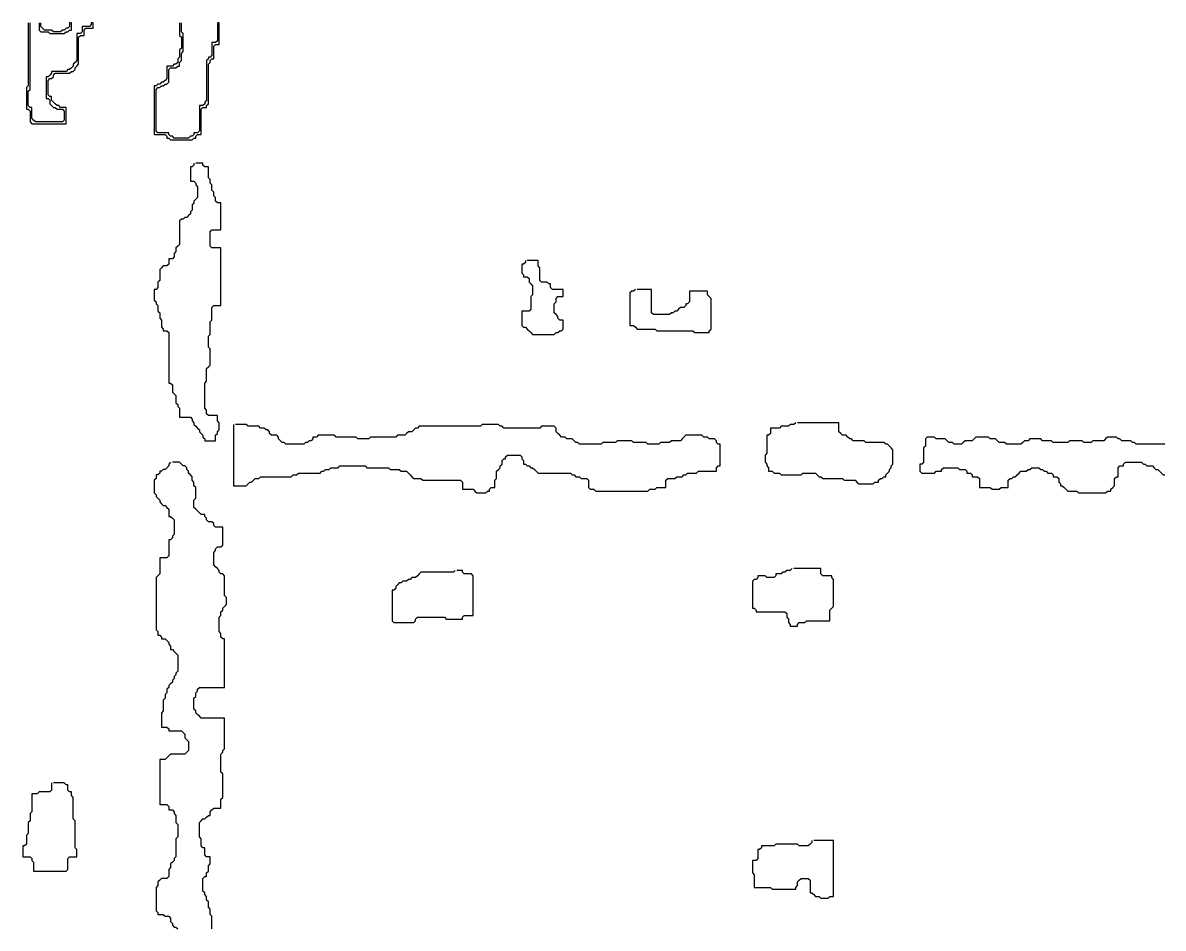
# Model space of a CAD drawing. Header units: metres. Extents: x 0 to 1024, y 124 to 841.
# Drawn here: x 297.5 to 614, y 589.7 to 841 of the extents above; entities that cross this region are included whole.
import ezdxf

# ---------------------------------------------------------------- set-up
doc = ezdxf.new("R2010")
doc.units = ezdxf.units.M
doc.layers.add('CURB', color=7, linetype='Continuous')

msp = doc.modelspace()

# ---------------------------------------------------------------- linework, layer by layer
at = {"layer": 'CURB', "lineweight": 25}
for points in [[(299, 841), (299, 840.5), (299, 840), (299, 839.5), (299, 839), (299, 838.5), (299, 838), (299, 837.5), (299, 837), (299, 836.5), (299, 836), (299, 835.5), (299, 835), (299, 834.5), (299, 834), (299, 833.5), (299, 833), (299, 832.5), (299, 832), (299, 831.5), (299, 831), (299, 830.5), (299, 830), (299, 829.5), (299, 829), (299, 828.5), (299, 828), (299, 827.5), (299, 827), (299, 826.5), (299, 826), (299, 825.5), (299, 825), (299, 824.5), (299, 824), (299, 823.5), (298.5, 823), (298.5, 822.5), (298.5, 822), (298.5, 821.5), (298.5, 821), (298.5, 820.5), (298.5, 820), (298.5, 819.5), (298.5, 819), (298.5, 818.5), (298.5, 818), (298.5, 817.5), (298.5, 817), (299, 817), (299.5, 816.5), (299.5, 816), (299.5, 815.5), (299.5, 815), (299.5, 814.5), (299.5, 814), (299.5, 813.5), (300, 813), (300.5, 813), (301, 813), (301.5, 813), (302, 813), (302.5, 813), (303, 813), (303.5, 813), (304, 813), (304.5, 813), (305, 813), (305.5, 813), (306, 813), (306.5, 813), (307, 813), (307.5, 813), (308, 813), (308.5, 813), (309, 813), (309.5, 813), (309.5, 813.5), (309.5, 814), (309.5, 814.5), (309.5, 815), (309.5, 815.5), (309.5, 816), (309.5, 816.5), (309.5, 817), (309.5, 817.5), (309, 817.5), (308.5, 817.5), (308, 817.5), (307.5, 818), (307, 818), (306.5, 818.5), (306, 819), (305.5, 819.5), (305.5, 820), (305.5, 820.5), (305, 820.5), (304.5, 821), (304.5, 821.5), (304.5, 822), (304.5, 822.5), (304.5, 823), (304.5, 823.5), (304.5, 824), (304.5, 824.5), (304.5, 825), (305, 825.5), (305.5, 825.5), (306, 826), (306, 826.5), (306.5, 827), (307, 827), (307.5, 827), (308, 827), (308.5, 827), (309, 827), (309.5, 827), (310, 827), (310.5, 827), (311, 827.5), (311.5, 827.5), (312, 828), (312, 828.5), (312.5, 829), (313, 829.5), (313, 830), (313, 830.5), (313, 831), (313, 831.5), (313, 832), (313, 832.5), (313, 833), (313, 833.5), (313, 834), (313, 834.5), (313, 835), (313, 835.5), (313, 836), (313, 836.5), (313, 837), (313.5, 837.5), (314, 837.5), (314.5, 837.5), (314.5, 838), (314.5, 838.5), (314.5, 839), (315, 839.5), (315.5, 839.5), (316, 839.5), (316.5, 839.5), (317, 839.5), (317, 840), (317, 840.5), (317, 841), (316.5, 841), (316.5, 840.5), (316, 840), (315.5, 840), (315, 840), (314.5, 840), (314, 840), (314, 839.5), (314, 839), (314, 838.5), (313.5, 838), (313, 838), (312.5, 838), (312.5, 837.5), (312.5, 837), (312.5, 836.5), (312.5, 836), (312.5, 835.5), (312.5, 835), (312.5, 834.5), (312.5, 834), (312.5, 833.5), (312.5, 833), (312.5, 832.5), (312.5, 832), (312.5, 831.5), (312.5, 831), (312.5, 830.5), (312, 830), (311.5, 829.5), (311.5, 829), (311, 828.5), (310.5, 828), (310, 828), (309.5, 827.5), (309, 827.5), (308.5, 827.5), (308, 827.5), (307.5, 827.5), (307, 827.5), (306.5, 827.5), (306, 827.5), (305.5, 827.5), (305.5, 827), (305, 826.5), (304.5, 826), (304, 826), (304, 825.5), (304, 825), (304, 824.5), (304, 824), (304, 823.5), (304, 823), (304, 822.5), (304, 822), (304, 821.5), (304, 821), (304, 820.5), (304, 820), (304.5, 820), (305, 819.5), (305, 819), (305, 818.5), (305.5, 818), (306, 817.5), (306.5, 817.5), (307, 817), (307.5, 817), (308, 817), (308.5, 817), (309, 816.5), (309, 816), (309, 815.5), (309, 815), (309, 814.5), (309, 814), (308.5, 813.5), (308, 813.5), (307.5, 813.5), (307, 813.5), (306.5, 813.5), (306, 813.5), (305.5, 813.5), (305, 813.5), (304.5, 813.5), (304, 813.5), (303.5, 813.5), (303, 813.5), (302.5, 813.5), (302, 813.5), (301.5, 813.5), (301, 813.5), (300.5, 814), (300, 814.5), (300, 815), (300, 815.5), (300, 816), (300, 816.5), (300, 817), (300, 817.5), (299.5, 817.5), (299, 818), (299, 818.5), (299, 819), (299, 819.5), (299, 820), (299, 820.5), (299, 821), (299, 821.5), (299, 822), (299.5, 822.5), (299.5, 823), (299.5, 823.5), (299.5, 824), (299.5, 824.5), (299.5, 825), (299.5, 825.5), (299.5, 826), (299.5, 826.5), (299.5, 827), (299.5, 827.5), (299.5, 828), (299.5, 828.5), (299.5, 829), (299.5, 829.5), (299.5, 830), (299.5, 830.5), (299.5, 831), (299.5, 831.5), (299.5, 832), (299.5, 832.5), (299.5, 833), (299.5, 833.5), (299.5, 834), (299.5, 834.5), (299.5, 835), (299.5, 835.5), (299.5, 836), (299.5, 836.5), (299.5, 837), (299.5, 837.5), (299.5, 838), (299.5, 838.5), (299.5, 839), (299.5, 839.5), (299.5, 840), (299.5, 840.5), (299.5, 841)], [(302, 841), (302, 840.5), (302, 840), (302, 839.5), (302, 839), (302.5, 838.5), (303, 838.5), (303.5, 838.5), (304, 838.5), (304.5, 838.5), (305, 838), (305.5, 838), (306, 838), (306.5, 838), (307, 838), (307.5, 838), (308, 838), (308.5, 838), (309, 838), (309.5, 838.5), (310, 838.5), (310.5, 839), (311, 839), (311, 839.5), (311, 840), (311, 840.5), (311, 841), (310.5, 841), (310.5, 840.5), (310.5, 840), (310, 839.5), (309.5, 839.5), (309, 839), (308.5, 839), (308, 838.5), (307.5, 838.5), (307, 838.5), (306.5, 838.5), (306, 838.5), (305.5, 839), (305, 839), (304.5, 839), (304, 839), (303.5, 839), (303, 839.5), (302.5, 840), (302.5, 840.5), (302.5, 841)], [(341, 841), (341, 840.5), (341, 840), (341, 839.5), (341, 839), (341, 838.5), (341, 838), (341, 837.5), (341.5, 837), (341.5, 836.5), (341.5, 836), (341.5, 835.5), (341.5, 835), (341.5, 834.5), (341.5, 834), (341, 833.5), (341, 833), (341, 832.5), (341, 832), (341, 831.5), (340.5, 831), (340.5, 830.5), (340.5, 830), (340, 829.5), (339.5, 829.5), (339, 829), (338.5, 829), (338, 829), (337.5, 829), (337.5, 828.5), (337.5, 828), (337.5, 827.5), (337.5, 827), (337.5, 826.5), (337.5, 826), (337.5, 825.5), (337, 825), (336.5, 824.5), (336, 824.5), (335.5, 824), (335, 824), (334.5, 823.5), (334, 823.5), (334, 823), (334, 822.5), (334, 822), (334, 821.5), (334, 821), (334, 820.5), (334, 820), (334, 819.5), (334, 819), (334, 818.5), (334, 818), (334, 817.5), (334, 817), (334, 816.5), (334, 816), (334, 815.5), (334, 815), (334, 814.5), (334, 814), (334, 813.5), (334, 813), (334, 812.5), (334, 812), (334, 811.5), (334, 811), (334, 810.5), (334, 810), (334.5, 810), (335, 810), (335.5, 810), (336, 810), (336.5, 810), (337, 810), (337.5, 809.5), (337.5, 809), (338, 809), (338.5, 808.5), (339, 808.5), (339.5, 808.5), (340, 808.5), (340.5, 808.5), (341, 808.5), (341.5, 808.5), (342, 808.5), (342.5, 808.5), (343, 808.5), (343.5, 808.5), (344, 808.5), (344.5, 808.5), (345, 809), (345.5, 809), (345.5, 809.5), (346, 810), (346.5, 810), (347, 810), (347, 810.5), (347, 811), (347, 811.5), (347, 812), (347, 812.5), (347, 813), (347, 813.5), (347, 814), (347, 814.5), (347, 815), (347, 815.5), (347, 816), (347, 816.5), (347, 817), (347.5, 817.5), (348, 817.5), (348.5, 817.5), (348.5, 818), (349, 818.5), (349, 819), (349, 819.5), (349, 820), (349, 820.5), (349, 821), (349, 821.5), (349, 822), (349, 822.5), (349, 823), (349, 823.5), (349, 824), (349, 824.5), (349, 825), (349, 825.5), (349, 826), (349, 826.5), (349, 827), (349, 827.5), (349, 828), (349, 828.5), (349, 829), (349, 829.5), (349.5, 830), (349.5, 830.5), (350, 831), (350.5, 831), (350.5, 831.5), (350.5, 832), (350.5, 832.5), (350.5, 833), (350.5, 833.5), (350.5, 834), (350.5, 834.5), (351, 835), (351.5, 835), (352, 835), (352, 835.5), (352, 836), (352, 836.5), (352, 837), (352, 837.5), (352, 838), (352, 838.5), (352, 839), (352, 839.5), (352, 840), (352, 840.5), (352, 841), (351.5, 841), (351.5, 840.5), (351.5, 840), (351.5, 839.5), (351.5, 839), (351.5, 838.5), (351.5, 838), (351.5, 837.5), (351.5, 837), (351.5, 836.5), (351.5, 836), (351, 835.5), (350.5, 835.5), (350, 835.5), (350, 835), (350, 834.5), (350, 834), (350, 833.5), (350, 833), (350, 832.5), (350, 832), (349.5, 831.5), (349, 831.5), (349, 831), (348.5, 830.5), (348.5, 830), (348.5, 829.5), (348.5, 829), (348.5, 828.5), (348.5, 828), (348.5, 827.5), (348.5, 827), (348.5, 826.5), (348.5, 826), (348.5, 825.5), (348.5, 825), (348.5, 824.5), (348.5, 824), (348.5, 823.5), (348.5, 823), (348.5, 822.5), (348.5, 822), (348.5, 821.5), (348.5, 821), (348.5, 820.5), (348.5, 820), (348.5, 819.5), (348, 819), (348, 818.5), (347.5, 818), (347, 818), (346.5, 818), (346.5, 817.5), (346.5, 817), (346.5, 816.5), (346.5, 816), (346.5, 815.5), (346.5, 815), (346.5, 814.5), (346.5, 814), (346.5, 813.5), (346.5, 813), (346.5, 812.5), (346.5, 812), (346.5, 811.5), (346.5, 811), (346, 810.5), (345.5, 810.5), (345, 810.5), (345, 810), (344.5, 809.5), (344, 809.5), (343.5, 809), (343, 809), (342.5, 809), (342, 809), (341.5, 809), (341, 809), (340.5, 809), (340, 809), (339.5, 809), (339, 809.5), (338.5, 809.5), (338, 810), (338, 810.5), (337.5, 810.5), (337, 810.5), (336.5, 810.5), (336, 810.5), (335.5, 810.5), (335, 810.5), (334.5, 811), (334.5, 811.5), (334.5, 812), (334.5, 812.5), (334.5, 813), (334.5, 813.5), (334.5, 814), (334.5, 814.5), (334.5, 815), (334.5, 815.5), (334.5, 816), (334.5, 816.5), (334.5, 817), (334.5, 817.5), (334.5, 818), (334.5, 818.5), (334.5, 819), (334.5, 819.5), (334.5, 820), (334.5, 820.5), (334.5, 821), (334.5, 821.5), (334.5, 822), (334.5, 822.5), (335, 823), (335.5, 823), (336, 823.5), (336.5, 823.5), (337, 824), (337.5, 824), (338, 824.5), (338, 825), (338, 825.5), (338, 826), (338, 826.5), (338, 827), (338, 827.5), (338, 828), (338.5, 828.5), (339, 828.5), (339.5, 828.5), (340, 828.5), (340.5, 829), (341, 829), (341, 829.5), (341, 830), (341.5, 830.5), (341.5, 831), (341.5, 831.5), (341.5, 832), (341.5, 832.5), (342, 833), (342, 833.5), (342, 834), (342, 834.5), (342, 835), (342, 835.5), (342, 836), (342, 836.5), (342, 837), (342, 837.5), (342, 838), (341.5, 838.5), (341.5, 839), (341.5, 839.5), (341.5, 840), (341.5, 840.5), (341.5, 841)], [(345, 802), (345, 801.5), (344.5, 801), (344, 801), (344, 800.5), (344, 800), (344, 799.5), (344, 799), (344, 798.5), (344, 798), (344, 797.5), (344, 797), (344.5, 797), (345, 797), (345.5, 796.5), (345.5, 796), (346, 795.5), (346, 795), (346, 794.5), (346, 794), (346, 793.5), (346, 793), (346, 792.5), (345.5, 792), (345, 791.5), (345, 791), (344.5, 790.5), (344.5, 790), (344.5, 789.5), (344.5, 789), (344, 788.5), (344, 788), (343.5, 787.5), (343, 787), (342.5, 787), (342, 786.5), (341.5, 786.5), (341, 786), (341, 785.5), (341, 785), (341, 784.5), (341, 784), (341, 783.5), (341, 783), (341, 782.5), (341, 782), (341, 781.5), (341, 781), (341, 780.5), (341, 780), (341, 779.5), (340.5, 779), (340, 778.5), (340, 778), (340, 777.5), (339.5, 777), (339.5, 776.5), (339.5, 776), (339, 775.5), (338.5, 775.5), (338, 775.5), (338, 775), (338, 774.5), (338, 774), (337.5, 773.5), (337, 773.5), (336.5, 773.5), (336, 773), (335.5, 772.5), (335.5, 772), (335.5, 771.5), (335.5, 771), (335.5, 770.5), (335.5, 770), (335.5, 769.5), (335, 769), (335, 768.5), (335, 768), (335, 767.5), (334.5, 767), (334, 767), (334, 766.5), (334, 766), (334, 765.5), (334, 765), (334, 764.5), (334, 764), (334.5, 763.5), (334.5, 763), (335, 762.5), (335, 762), (335, 761.5), (335, 761), (335.5, 760.5), (335.5, 760), (335.5, 759.5), (335.5, 759), (336, 758.5), (336, 758), (336, 757.5), (336, 757), (336, 756.5), (336.5, 756), (336.5, 755.5), (337, 755.5), (337.5, 755.5), (338, 755), (338, 754.5), (338, 754), (338, 753.5), (338, 753), (338, 752.5), (338, 752), (338, 751.5), (338, 751), (338, 750.5), (338, 750), (338, 749.5), (338, 749), (338, 748.5), (338, 748), (338, 747.5), (338, 747), (338, 746.5), (338, 746), (338, 745.5), (338, 745), (338, 744.5), (338, 744), (338, 743.5), (338, 743), (338, 742.5), (338, 742), (338, 741.5), (338, 741), (338.5, 741), (339, 740.5), (339, 740), (339, 739.5), (339, 739), (339, 738.5), (339.5, 738), (340, 737.5), (340, 737), (340, 736.5), (340, 736), (340, 735.5), (340.5, 735), (340.5, 734.5), (341, 734), (341, 733.5), (341, 733), (341, 732.5), (341, 732), (341, 731.5), (341.5, 731.5), (342, 731.5), (342.5, 731.5), (343, 731.5), (343.5, 731.5), (344, 731.5), (344.5, 731), (344.5, 730.5), (345, 730), (345, 729.5), (345.5, 729), (346, 728.5), (346.5, 728), (346.5, 727.5), (347, 727), (347.5, 726.5), (347.5, 726), (348, 725.5), (348, 725), (348.5, 725), (349, 725), (349.5, 725), (350, 725), (350.5, 725), (351, 725), (351, 725.5), (351, 726), (351, 726.5), (351.5, 727), (351.5, 727.5), (352, 728), (352, 728.5), (352, 729), (352, 729.5), (352, 730), (351.5, 730.5), (351.5, 731), (351.5, 731.5), (351.5, 732), (351, 732), (350.5, 732), (350, 732), (349.5, 732), (349, 732), (348.5, 732.5), (348.5, 733), (348.5, 733.5), (348, 734), (348, 734.5), (348, 735), (348, 735.5), (348, 736), (348, 736.5), (348, 737), (348, 737.5), (348, 738), (348, 738.5), (348, 739), (348, 739.5), (348, 740), (348, 740.5), (348, 741), (348.5, 741.5), (348.5, 742), (348.5, 742.5), (348.5, 743), (348.5, 743.5), (348.5, 744), (348.5, 744.5), (348.5, 745), (349, 745.5), (349.5, 746), (349.5, 746.5), (349.5, 747), (349.5, 747.5), (349.5, 748), (349.5, 748.5), (349.5, 749), (349.5, 749.5), (349.5, 750), (349.5, 750.5), (349, 751), (349, 751.5), (349, 752), (349, 752.5), (349, 753), (349, 753.5), (349, 754), (349.5, 754.5), (349.5, 755), (349.5, 755.5), (349.5, 756), (349.5, 756.5), (349.5, 757), (349.5, 757.5), (349.5, 758), (350, 758.5), (350, 759), (350, 759.5), (350, 760), (350, 760.5), (350, 761), (350, 761.5), (350, 762), (350.5, 762.5), (351, 762.5), (351.5, 762.5), (352, 762.5), (352.5, 762.5), (352.5, 763), (352.5, 763.5), (352.5, 764), (352.5, 764.5), (352.5, 765), (352.5, 765.5), (352.5, 766), (352.5, 766.5), (352.5, 767), (352.5, 767.5), (352.5, 768), (352.5, 768.5), (352.5, 769), (352.5, 769.5), (352.5, 770), (352.5, 770.5), (352.5, 771), (352.5, 771.5), (352.5, 772), (352.5, 772.5), (352.5, 773), (352.5, 773.5), (352.5, 774), (352.5, 774.5), (352.5, 775), (352.5, 775.5), (352.5, 776), (352.5, 776.5), (352.5, 777), (352.5, 777.5), (352.5, 778), (352.5, 778.5), (352, 778.5), (351.5, 778.5), (351, 778.5), (350.5, 778.5), (350, 778.5), (349.5, 779), (349.5, 779.5), (349.5, 780), (349.5, 780.5), (349.5, 781), (349.5, 781.5), (349.5, 782), (349.5, 782.5), (349.5, 783), (350, 783.5), (350.5, 783.5), (351, 783.5), (351.5, 783.5), (352, 783.5), (352.5, 783.5), (352.5, 784), (352.5, 784.5), (352.5, 785), (352.5, 785.5), (352.5, 786), (352.5, 786.5), (352.5, 787), (352.5, 787.5), (352.5, 788), (352.5, 788.5), (352.5, 789), (352.5, 789.5), (352.5, 790), (352.5, 790.5), (352.5, 791), (352, 791), (351.5, 791), (351, 791.5), (351, 792), (351, 792.5), (350.5, 793), (350.5, 793.5), (350.5, 794), (350, 794.5), (350, 795), (350, 795.5), (350, 796), (349.5, 796.5), (349.5, 797), (349.5, 797.5), (349, 798), (349, 798.5), (349, 799), (349, 799.5), (349, 800), (349, 800.5), (349, 801), (348.5, 801), (348, 801), (347.5, 801.5), (347.5, 802), (347, 802), (346.5, 802), (346, 802), (345.5, 802)], [(437, 775), (437, 774.5), (436.5, 774), (436, 774), (436, 773.5), (436, 773), (436, 772.5), (436, 772), (436, 771.5), (436.5, 771), (436.5, 770.5), (437, 770.5), (437.5, 770.5), (438, 770), (438, 769.5), (438, 769), (438.5, 768.5), (439, 768), (439, 767.5), (439, 767), (439, 766.5), (439, 766), (439, 765.5), (438.5, 765), (438.5, 764.5), (438.5, 764), (438.5, 763.5), (438.5, 763), (438.5, 762.5), (438.5, 762), (438.5, 761.5), (438, 761), (437.5, 761), (437, 761), (436.5, 761), (436, 761), (436, 760.5), (436, 760), (436, 759.5), (436, 759), (436, 758.5), (436, 758), (436, 757.5), (436, 757), (436.5, 756.5), (437, 756.5), (437.5, 756), (438, 755.5), (438.5, 755), (439, 754.5), (439.5, 754.5), (440, 754.5), (440.5, 754.5), (441, 754.5), (441.5, 754.5), (442, 754.5), (442.5, 754.5), (443, 754.5), (443.5, 754.5), (444, 754.5), (444.5, 754.5), (445, 754.5), (445.5, 755), (446, 755), (446.5, 755.5), (447, 755.5), (447.5, 756), (447.5, 756.5), (447.5, 757), (447.5, 757.5), (447.5, 758), (447.5, 758.5), (447, 758.5), (446.5, 758.5), (446, 759), (446, 759.5), (445.5, 760), (445, 760.5), (445, 761), (445, 761.5), (445, 762), (445, 762.5), (445, 763), (445.5, 763.5), (445.5, 764), (445.5, 764.5), (446, 765), (446.5, 765), (447, 765), (447.5, 765), (447.5, 765.5), (447.5, 766), (447.5, 766.5), (447.5, 767), (447, 767), (446.5, 767), (446, 767), (445.5, 767), (445, 767), (444.5, 767), (444, 767.5), (444, 768), (444, 768.5), (443.5, 768.5), (443, 769), (442.5, 769), (442, 769), (441.5, 769), (441, 769.5), (441, 770), (441, 770.5), (441, 771), (441, 771.5), (441, 772), (441, 772.5), (441, 773), (440.5, 773.5), (440.5, 774), (440.5, 774.5), (440.5, 775), (440, 775), (439.5, 775), (439, 775), (438.5, 775), (438, 775), (437.5, 775)], [(467.5, 767), (467, 766.5), (466.5, 766.5), (466, 766), (466, 765.5), (466, 765), (466, 764.5), (466, 764), (466, 763.5), (466, 763), (466, 762.5), (466, 762), (466, 761.5), (466, 761), (466, 760.5), (466, 760), (466, 759.5), (466, 759), (466, 758.5), (466, 758), (466, 757.5), (466, 757), (466.5, 757), (467, 757), (467.5, 756.5), (468, 756), (468.5, 756), (469, 756), (469.5, 756), (470, 756), (470.5, 756), (471, 756), (471.5, 756), (472, 756), (472.5, 756), (473, 756), (473.5, 755.5), (474, 755.5), (474.5, 755.5), (475, 755.5), (475.5, 755.5), (476, 755.5), (476.5, 755.5), (477, 755.5), (477.5, 755.5), (478, 755.5), (478.5, 755.5), (479, 755.5), (479.5, 755.5), (480, 755.5), (480.5, 755.5), (481, 755.5), (481.5, 755.5), (482, 755.5), (482.5, 755.5), (483, 755.5), (483.5, 755.5), (484, 755), (484.5, 755), (485, 755), (485.5, 755), (486, 755), (486.5, 755), (487, 755), (487.5, 755), (488, 755), (488, 755.5), (488.5, 756), (488.5, 756.5), (488.5, 757), (488.5, 757.5), (488.5, 758), (488.5, 758.5), (488.5, 759), (488.5, 759.5), (488.5, 760), (488.5, 760.5), (488.5, 761), (488.5, 761.5), (488.5, 762), (488.5, 762.5), (488.5, 763), (488.5, 763.5), (488.5, 764), (488.5, 764.5), (488, 765), (487.5, 765.5), (487.5, 766), (487.5, 766.5), (487, 766.5), (486.5, 766.5), (486, 766.5), (485.5, 766.5), (485, 766.5), (484.5, 766.5), (484, 766.5), (483.5, 766.5), (483, 766.5), (482.5, 766.5), (482.5, 766), (482.5, 765.5), (482.5, 765), (482.5, 764.5), (482.5, 764), (482.5, 763.5), (482, 763), (481.5, 763), (481.5, 762.5), (481, 762), (480.5, 762), (480, 762), (479.5, 761.5), (479, 761), (478.5, 761), (478, 760.5), (477.5, 760.5), (477, 760), (476.5, 760), (476, 760), (475.5, 760), (475, 760), (474.5, 760), (474, 760), (473.5, 760), (473, 760), (472.5, 760), (472, 760.5), (472, 761), (472, 761.5), (472, 762), (472, 762.5), (472, 763), (472, 763.5), (472, 764), (472, 764.5), (472, 765), (472, 765.5), (472, 766), (472, 766.5), (472, 767), (471.5, 767), (471, 767), (470.5, 767), (470, 767), (469.5, 767), (469, 767), (468.5, 767), (468, 767)], [(356, 729.5), (356, 729), (356, 728.5), (356, 728), (356, 727.5), (356, 727), (356, 726.5), (356, 726), (356, 725.5), (356, 725), (356, 724.5), (356, 724), (356, 723.5), (356, 723), (356, 722.5), (356, 722), (356, 721.5), (356, 721), (356, 720.5), (356, 720), (356, 719.5), (356, 719), (356, 718.5), (356, 718), (356, 717.5), (356, 717), (356, 716.5), (356, 716), (356, 715.5), (356, 715), (356, 714.5), (356, 714), (356, 713.5), (356, 713), (356, 712.5), (356.5, 712.5), (357, 712.5), (357.5, 712.5), (358, 712.5), (358.5, 712.5), (359, 712.5), (359.5, 712.5), (360, 713), (360.5, 713.5), (361, 713.5), (361.5, 714), (362, 714.5), (362.5, 714.5), (363, 714.5), (363.5, 715), (364, 715), (364.5, 715), (365, 715), (365.5, 715), (366, 715), (366.5, 715), (367, 715), (367.5, 715), (368, 715), (368.5, 715), (369, 715), (369.5, 715), (370, 715), (370.5, 715), (371, 715), (371.5, 715), (372, 715), (372.5, 715.5), (373, 715.5), (373.5, 715.5), (374, 716), (374.5, 716), (375, 716), (375.5, 716), (376, 716), (376.5, 716), (377, 716), (377.5, 716), (378, 716), (378.5, 716), (379, 716), (379.5, 716), (380, 716), (380.5, 716.5), (381, 716.5), (381.5, 717), (382, 717), (382.5, 717), (383, 717.5), (383.5, 717.5), (384, 717.5), (384.5, 717.5), (385, 717.5), (385.5, 718), (386, 718), (386.5, 718), (387, 718), (387.5, 718), (388, 718), (388.5, 718), (389, 718), (389.5, 718), (390, 718), (390.5, 718), (391, 718), (391.5, 718), (392, 718), (392.5, 718), (393, 717.5), (393.5, 717.5), (394, 717.5), (394.5, 717.5), (395, 717.5), (395.5, 717.5), (396, 717.5), (396.5, 717.5), (397, 717.5), (397.5, 717.5), (398, 717.5), (398.5, 717.5), (399, 717.5), (399.5, 717), (400, 717), (400.5, 717), (401, 717), (401.5, 717), (402, 717), (402.5, 716.5), (403, 716.5), (403.5, 716.5), (404, 716.5), (404.5, 716), (405, 715.5), (405.5, 715), (406, 714.5), (406.5, 714.5), (407, 714.5), (407.5, 714.5), (408, 714.5), (408.5, 714), (409, 714), (409.5, 714), (410, 714), (410.5, 714), (411, 714), (411.5, 714), (412, 714), (412.5, 714), (413, 714), (413.5, 714), (414, 714), (414.5, 714), (415, 714), (415.5, 714), (416, 714), (416.5, 714), (417, 714), (417.5, 714), (418, 714), (418.5, 714), (419, 714), (419.5, 713.5), (419.5, 713), (419.5, 712.5), (419.5, 712), (419.5, 711.5), (420, 711.5), (420.5, 711.5), (421, 711.5), (421.5, 711.5), (422, 711.5), (422.5, 711.5), (423, 711), (423.5, 710.5), (424, 710.5), (424.5, 710.5), (425, 710.5), (425.5, 710.5), (426, 710.5), (426.5, 711), (427, 711), (427, 711.5), (427.5, 712), (428, 712), (428.5, 712), (428.5, 712.5), (428.5, 713), (428.5, 713.5), (428.5, 714), (429, 714.5), (429, 715), (429, 715.5), (429, 716), (429, 716.5), (429.5, 717), (430, 717.5), (430, 718), (430.5, 718.5), (430.5, 719), (430.5, 719.5), (431, 720), (431.5, 720), (431.5, 720.5), (432, 721), (432.5, 721), (433, 721), (433.5, 721), (434, 721), (434.5, 721), (435, 721), (435.5, 721), (436, 720.5), (436, 720), (436.5, 719.5), (436.5, 719), (436.5, 718.5), (437, 718.5), (437.5, 718), (438, 718), (438.5, 717.5), (439, 717.5), (439.5, 717), (440, 716.5), (440.5, 716), (441, 716), (441.5, 716), (442, 716), (442.5, 716), (443, 716), (443.5, 716), (444, 716), (444.5, 716), (445, 716), (445.5, 716), (446, 716), (446.5, 716), (447, 716), (447.5, 716), (448, 716), (448.5, 716), (449, 716), (449.5, 716), (450, 715.5), (450.5, 715.5), (451, 715), (451.5, 715), (452, 715), (452.5, 714.5), (453, 714.5), (453.5, 714.5), (454, 714.5), (454.5, 714), (454.5, 713.5), (454.5, 713), (454.5, 712.5), (454.5, 712), (455, 711.5), (455.5, 711.5), (456, 711.5), (456.5, 711), (457, 711), (457.5, 711), (458, 711), (458.5, 711), (459, 711), (459.5, 711), (460, 711), (460.5, 711), (461, 711), (461.5, 711), (462, 711), (462.5, 711), (463, 711), (463.5, 711), (464, 711), (464.5, 711), (465, 711), (465.5, 711), (466, 711), (466.5, 711), (467, 711), (467.5, 711), (468, 711), (468.5, 711), (469, 711), (469.5, 711), (470, 711), (470.5, 711), (471, 711), (471.5, 711.5), (472, 711.5), (472.5, 711.5), (473, 711.5), (473.5, 712), (474, 712), (474.5, 712), (475, 712), (475.5, 712), (476, 712), (476, 712.5), (476, 713), (476, 713.5), (476, 714), (476.5, 714.5), (477, 714.5), (477.5, 714.5), (478, 714.5), (478.5, 714.5), (479, 715), (479.5, 715), (480, 715), (480.5, 715), (481, 715.5), (481.5, 715.5), (482, 716), (482.5, 716), (483, 716), (483.5, 716), (484, 716), (484.5, 716), (485, 716.5), (485.5, 716.5), (486, 716.5), (486.5, 716.5), (487, 716.5), (487.5, 716.5), (488, 716.5), (488.5, 716.5), (489, 716.5), (489.5, 716.5), (490, 716.5), (490, 717), (490, 717.5), (490.5, 718), (491, 718), (491, 718.5), (491, 719), (491, 719.5), (491, 720), (491, 720.5), (491, 721), (491, 721.5), (491, 722), (491, 722.5), (491, 723), (491, 723.5), (491, 724), (490.5, 724), (490, 724.5), (490, 725), (489.5, 725.5), (489, 725.5), (488.5, 725.5), (488, 725.5), (487.5, 726), (487, 726), (486.5, 726), (486, 726.5), (485.5, 726.5), (485, 726.5), (484.5, 726.5), (484, 726.5), (483.5, 726.5), (483, 726.5), (482.5, 726.5), (482, 726.5), (481.5, 726.5), (481, 726), (480.5, 725.5), (480, 725), (479.5, 725), (479, 725), (478.5, 725), (478, 725), (477.5, 725), (477, 724.5), (476.5, 724.5), (476, 724.5), (475.5, 724.5), (475, 724.5), (474.5, 724.5), (474, 724), (473.5, 724), (473, 724), (472.5, 724), (472, 724), (471.5, 724), (471, 724), (470.5, 724.5), (470, 724.5), (469.5, 724.5), (469, 724.5), (468.5, 724.5), (468, 724.5), (467.5, 724.5), (467, 724.5), (466.5, 725), (466, 725), (465.5, 725), (465, 725), (464.5, 725), (464, 725), (463.5, 725), (463, 725), (462.5, 725), (462, 724.5), (461.5, 724.5), (461, 724.5), (460.5, 724.5), (460, 724.5), (459.5, 724.5), (459, 724.5), (458.5, 724.5), (458, 724), (457.5, 724), (457, 724), (456.5, 724), (456, 724), (455.5, 724), (455, 724), (454.5, 724), (454, 724), (453.5, 724), (453, 724), (452.5, 724), (452, 724), (451.5, 724.5), (451, 724.5), (450.5, 725), (450, 725.5), (449.5, 725.5), (449, 725.5), (448.5, 725.5), (448, 726), (447.5, 726), (447, 726), (446.5, 726.5), (446, 727), (445.5, 727.5), (445.5, 728), (445.5, 728.5), (445, 729), (444.5, 729), (444, 729), (443.5, 729), (443, 729), (442.5, 729), (442, 729), (441.5, 729), (441, 728.5), (440.5, 728.5), (440, 728.5), (439.5, 728.5), (439, 728.5), (438.5, 728.5), (438, 728.5), (437.5, 728.5), (437, 728.5), (436.5, 728.5), (436, 728.5), (435.5, 728.5), (435, 728.5), (434.5, 728.5), (434, 728.5), (433.5, 728.5), (433, 728.5), (432.5, 728.5), (432, 728.5), (431.5, 728.5), (431, 728.5), (430.5, 729), (430, 729), (429.5, 729.5), (429, 729.5), (428.5, 729.5), (428, 729.5), (427.5, 729.5), (427, 729.5), (426.5, 729.5), (426, 729.5), (425.5, 729.5), (425, 729.5), (424.5, 729), (424, 729), (423.5, 729), (423, 729), (422.5, 729), (422, 729), (421.5, 729), (421, 729), (420.5, 729), (420, 729), (419.5, 729), (419, 729), (418.5, 729), (418, 729), (417.5, 729), (417, 729), (416.5, 729), (416, 729), (415.5, 729), (415, 729), (414.5, 729), (414, 729), (413.5, 729), (413, 729), (412.5, 729), (412, 729), (411.5, 729), (411, 729), (410.5, 729), (410, 729), (409.5, 729), (409, 729), (408.5, 729), (408, 729), (407.5, 729), (407, 728.5), (406.5, 728.5), (406, 728), (405.5, 727.5), (405, 727.5), (404.5, 727.5), (404, 727), (403.5, 726.5), (403, 726.5), (402.5, 726.5), (402, 726.5), (401.5, 726.5), (401, 726), (400.5, 726), (400, 726), (399.5, 726), (399, 726), (398.5, 726), (398, 726), (397.5, 726), (397, 726), (396.5, 726), (396, 726), (395.5, 726), (395, 726), (394.5, 726), (394, 726), (393.5, 725.5), (393, 725.5), (392.5, 725.5), (392, 725.5), (391.5, 725.5), (391, 725.5), (390.5, 725.5), (390, 726), (389.5, 726), (389, 726), (388.5, 726), (388, 726), (387.5, 726), (387, 726), (386.5, 726), (386, 726), (385.5, 726), (385, 726), (384.5, 726), (384, 726.5), (383.5, 726.5), (383, 726.5), (382.5, 726.5), (382, 726.5), (381.5, 726.5), (381, 726.5), (380.5, 726.5), (380, 726.5), (379.5, 726.5), (379, 726), (378.5, 726), (378, 726), (378, 725.5), (377.5, 725), (377, 725), (376.5, 724.5), (376, 724.5), (375.5, 724), (375, 724), (374.5, 724), (374, 724), (373.5, 724), (373, 724), (372.5, 724), (372, 724), (371.5, 724), (371, 724), (370.5, 724), (370, 724.5), (369.5, 724.5), (369, 725), (368.5, 725.5), (368.5, 726), (368, 726.5), (367.5, 726.5), (367, 726.5), (366.5, 726.5), (366, 727), (366, 727.5), (365.5, 728), (365, 728), (364.5, 728.5), (364, 728.5), (363.5, 728.5), (363, 729), (362.5, 729), (362, 729), (361.5, 729), (361, 729), (360.5, 729), (360, 729), (359.5, 729.5), (359, 729.5), (358.5, 729.5), (358, 729.5), (357.5, 729.5), (357, 729.5), (356.5, 729.5)], [(512, 730), (511.5, 729.5), (511, 729.5), (510.5, 729.5), (510, 729), (509.5, 729), (509, 729), (508.5, 729), (508, 729), (507.5, 728.5), (507, 728.5), (506.5, 728.5), (506, 728.5), (505.5, 728.5), (505, 728.5), (505, 728), (505, 727.5), (505, 727), (504.5, 726.5), (504, 726.5), (504, 726), (504, 725.5), (504, 725), (504, 724.5), (504, 724), (504, 723.5), (504, 723), (504, 722.5), (504, 722), (504, 721.5), (503.5, 721), (503.5, 720.5), (503.5, 720), (503.5, 719.5), (503.5, 719), (504, 718.5), (504, 718), (504.5, 717.5), (504.5, 717), (504.5, 716.5), (505, 716.5), (505.5, 716.5), (506, 716), (506.5, 716), (507, 716), (507.5, 716), (508, 715.5), (508.5, 715.5), (509, 715.5), (509.5, 715.5), (510, 715.5), (510.5, 715.5), (511, 715.5), (511.5, 715.5), (512, 715.5), (512.5, 715.5), (513, 715.5), (513.5, 715.5), (514, 716), (514.5, 716), (515, 716), (515.5, 716), (516, 716), (516.5, 716), (517, 716), (517.5, 716), (518, 715.5), (518.5, 715), (519, 715), (519.5, 714.5), (520, 714.5), (520.5, 714.5), (521, 714.5), (521.5, 714.5), (522, 714.5), (522.5, 714.5), (523, 714.5), (523.5, 714.5), (524, 714.5), (524.5, 714.5), (525, 714.5), (525.5, 714), (526, 714), (526.5, 714), (527, 714), (527.5, 714), (528, 714), (528.5, 714), (529, 713.5), (529.5, 713), (530, 713), (530.5, 713), (531, 713), (531.5, 713), (532, 713), (532.5, 713), (533, 713), (533.5, 713), (534, 713.5), (534.5, 713.5), (535, 713.5), (535, 714), (535.5, 714.5), (536, 714.5), (536.5, 715), (537, 715), (537, 715.5), (537.5, 716), (538, 716.5), (538, 717), (538.5, 717.5), (538.5, 718), (539, 718.5), (539, 719), (539, 719.5), (539, 720), (539, 720.5), (539, 721), (539, 721.5), (539, 722), (539, 722.5), (538.5, 723), (538, 723.5), (537.5, 724), (537, 724), (536.5, 724.5), (536, 724.5), (535.5, 724.5), (535, 724.5), (534.5, 724.5), (534, 724.5), (533.5, 724.5), (533, 724.5), (532.5, 724.5), (532, 724.5), (531.5, 724.5), (531, 725), (530.5, 725), (530, 725), (529.5, 725), (529, 725), (528.5, 725), (528, 725), (527.5, 725.5), (527, 725.5), (526.5, 726), (526, 726.5), (525.5, 726.5), (525, 726.5), (524.5, 727), (524, 727.5), (524, 728), (524, 728.5), (524, 729), (524, 729.5), (524, 730), (523.5, 730), (523, 730), (522.5, 730), (522, 730), (521.5, 730), (521, 730), (520.5, 730), (520, 730), (519.5, 730), (519, 730), (518.5, 730), (518, 730), (517.5, 730), (517, 730), (516.5, 730), (516, 730), (515.5, 730), (515, 730), (514.5, 730), (514, 730), (513.5, 730), (513, 730), (512.5, 730)], [(614.5, 724), (614, 724), (613.5, 724), (613, 724), (612.5, 724), (612, 724), (611.5, 724), (611, 724), (610.5, 724), (610, 724), (609.5, 724), (609, 724), (608.5, 724), (608, 724), (607.5, 724), (607, 724), (606.5, 724), (606, 724.5), (605.5, 724.5), (605, 725), (604.5, 725), (604, 725), (603.5, 725), (603, 725), (602.5, 725), (602, 725.5), (601.5, 725.5), (601, 726), (600.5, 726), (600, 726), (599.5, 726), (599, 726), (598.5, 726), (598, 725.5), (597.5, 725), (597, 725), (596.5, 725), (596, 725), (595.5, 725), (595, 725), (594.5, 725), (594, 724.5), (593.5, 724.5), (593, 724.5), (592.5, 724.5), (592, 724.5), (591.5, 725), (591, 725), (590.5, 725), (590, 725), (589.5, 725), (589, 725), (588.5, 725), (588, 725), (587.5, 724.5), (587, 724.5), (586.5, 724.5), (586, 724.5), (585.5, 724.5), (585, 724.5), (584.5, 724.5), (584, 724.5), (583.5, 724.5), (583, 725), (582.5, 725), (582, 725), (581.5, 725), (581, 725), (580.5, 725), (580, 725.5), (579.5, 725.5), (579, 725.5), (578.5, 725.5), (578, 725.5), (577.5, 725.5), (577, 725.5), (576.5, 725), (576, 725), (575.5, 725), (575, 724.5), (574.5, 724), (574, 724), (573.5, 724), (573, 724), (572.5, 724), (572, 724), (571.5, 724), (571, 724), (570.5, 724), (570, 724.5), (569.5, 724.5), (569, 724.5), (568.5, 724.5), (568, 725), (567.5, 725.5), (567, 725.5), (566.5, 725.5), (566, 725.5), (565.5, 726), (565, 726), (564.5, 726), (564, 726), (563.5, 726), (563, 726), (562.5, 726), (562, 726), (561.5, 725.5), (561, 725), (560.5, 725), (560, 725), (559.5, 725), (559, 725), (558.5, 724.5), (558, 724), (557.5, 724), (557, 724), (556.5, 724), (556, 724), (555.5, 724.5), (555, 724.5), (554.5, 724.5), (554, 725), (553.5, 725.5), (553, 725.5), (552.5, 725.5), (552, 725.5), (551.5, 725.5), (551, 725.5), (550.5, 726), (550, 726), (549.5, 726), (549, 726), (548.5, 726), (548, 725.5), (548, 725), (548, 724.5), (548, 724), (548, 723.5), (547.5, 723), (547.5, 722.5), (547.5, 722), (547.5, 721.5), (547.5, 721), (547.5, 720.5), (547.5, 720), (547.5, 719.5), (547.5, 719), (547, 718.5), (546.5, 718.5), (546.5, 718), (546.5, 717.5), (546.5, 717), (546.5, 716.5), (547, 716), (547.5, 716), (548, 716), (548.5, 716), (549, 716), (549.5, 716), (550, 716), (550.5, 716), (551, 716.5), (551.5, 716.5), (552, 716.5), (552.5, 716.5), (552.5, 717), (553, 717.5), (553.5, 717.5), (554, 717.5), (554.5, 717.5), (555, 717.5), (555.5, 717.5), (556, 717.5), (556.5, 717.5), (557, 717.5), (557.5, 717), (558, 717), (558.5, 717), (559, 717), (559.5, 716.5), (559.5, 716), (560, 716), (560.5, 716), (561, 715.5), (561, 715), (561.5, 715), (562, 715), (562.5, 715), (563, 714.5), (563, 714), (563, 713.5), (563, 713), (563, 712.5), (563, 712), (563.5, 712), (564, 712), (564.5, 712), (565, 712), (565.5, 712), (566, 712), (566.5, 711.5), (567, 711.5), (567.5, 711.5), (568, 711.5), (568.5, 711.5), (569, 712), (569.5, 712), (570, 712), (570.5, 712), (571, 712), (571, 712.5), (571, 713), (571, 713.5), (571, 714), (571.5, 714.5), (572, 714.5), (572.5, 715), (573, 715), (573.5, 715.5), (574, 716), (574.5, 716.5), (575, 716.5), (575.5, 716.5), (576, 716.5), (576.5, 717), (577, 717), (577.5, 717.5), (578, 717.5), (578.5, 717.5), (579, 717.5), (579.5, 717.5), (580, 717), (580.5, 717), (581, 716.5), (581.5, 716.5), (582, 716), (582.5, 716), (583, 716), (583.5, 715.5), (583.5, 715), (584, 715), (584.5, 715), (585, 714.5), (585, 714), (585, 713.5), (585.5, 713), (585.5, 712.5), (586, 712.5), (586.5, 712), (587, 711.5), (587.5, 711), (588, 711), (588.5, 711), (589, 711), (589.5, 711), (590, 711), (590.5, 710.5), (591, 710.5), (591.5, 710.5), (592, 710.5), (592.5, 710.5), (593, 710.5), (593.5, 710.5), (594, 710.5), (594.5, 710.5), (595, 710.5), (595.5, 710.5), (596, 710.5), (596.5, 710.5), (597, 710.5), (597.5, 710.5), (598, 710.5), (598.5, 711), (599, 711), (599.5, 711), (599.5, 711.5), (600, 712), (600.5, 712.5), (600.5, 713), (600.5, 713.5), (600.5, 714), (600.5, 714.5), (601, 715), (601.5, 715), (601.5, 715.5), (601.5, 716), (601.5, 716.5), (601.5, 717), (601.5, 717.5), (602, 718), (602.5, 718), (603, 718), (603, 718.5), (603.5, 719), (604, 719), (604.5, 719), (605, 719), (605.5, 719), (606, 719), (606.5, 719), (607, 719), (607.5, 719), (608, 719), (608.5, 718.5), (609, 718.5), (609.5, 718), (610, 718), (610.5, 718), (611, 718), (611.5, 717.5), (612, 717), (612.5, 717), (613, 716.5), (613.5, 716), (614, 715.5), (614.5, 715.5)], [(338.5, 719), (338, 718.5), (338, 718), (337.5, 717.5), (337, 717), (336.5, 717), (336, 716.5), (335.5, 716.5), (335.5, 716), (335, 715.5), (334.5, 715.5), (334.5, 715), (334.5, 714.5), (334, 714), (334, 713.5), (334, 713), (334, 712.5), (334, 712), (334, 711.5), (334, 711), (334, 710.5), (334.5, 710), (334.5, 709.5), (335, 709), (335.5, 708.5), (335.5, 708), (336, 707.5), (336.5, 707), (337, 707), (337.5, 706.5), (338, 706), (338, 705.5), (338, 705), (338, 704.5), (338, 704), (338.5, 704), (339, 703.5), (339.5, 703), (339.5, 702.5), (339.5, 702), (339.5, 701.5), (339.5, 701), (339.5, 700.5), (339.5, 700), (339.5, 699.5), (339.5, 699), (339, 698.5), (339, 698), (338.5, 697.5), (338, 697.5), (338, 697), (338, 696.5), (338, 696), (338, 695.5), (338, 695), (338, 694.5), (338, 694), (338, 693.5), (338, 693), (337.5, 692.5), (337, 692.5), (336.5, 692.5), (336, 692.5), (335.5, 692.5), (335.5, 692), (335.5, 691.5), (335.5, 691), (335.5, 690.5), (335.5, 690), (335.5, 689.5), (335.5, 689), (335.5, 688.5), (335.5, 688), (335, 687.5), (334.5, 687), (334.5, 686.5), (334.5, 686), (334.5, 685.5), (334.5, 685), (334.5, 684.5), (334.5, 684), (334.5, 683.5), (334.5, 683), (334.5, 682.5), (334.5, 682), (334.5, 681.5), (334.5, 681), (334.5, 680.5), (334.5, 680), (334.5, 679.5), (334.5, 679), (334.5, 678.5), (334.5, 678), (334.5, 677.5), (334.5, 677), (334.5, 676.5), (334.5, 676), (334.5, 675.5), (334.5, 675), (334.5, 674.5), (334.5, 674), (334.5, 673.5), (334.5, 673), (334.5, 672.5), (335, 672), (335, 671.5), (335, 671), (335.5, 671), (336, 670.5), (336, 670), (336.5, 670), (337, 670), (337.5, 669.5), (338, 669), (338, 668.5), (338.5, 668), (338.5, 667.5), (338.5, 667), (339, 667), (339.5, 666.5), (340, 666), (340.5, 665.5), (340.5, 665), (340.5, 664.5), (340.5, 664), (340.5, 663.5), (340.5, 663), (340.5, 662.5), (340.5, 662), (340.5, 661.5), (340.5, 661), (340, 660.5), (340, 660), (339.5, 659.5), (339.5, 659), (339, 658.5), (339, 658), (338.5, 657.5), (338, 657), (338, 656.5), (337.5, 656), (337.5, 655.5), (337.5, 655), (337, 654.5), (337, 654), (337, 653.5), (336.5, 653), (336.5, 652.5), (336.5, 652), (336.5, 651.5), (336.5, 651), (336.5, 650.5), (336.5, 650), (336, 649.5), (336, 649), (336, 648.5), (336, 648), (336, 647.5), (336, 647), (336, 646.5), (336, 646), (336, 645.5), (336.5, 645.5), (337, 645.5), (337.5, 645.5), (338, 645), (338, 644.5), (338.5, 644.5), (339, 644.5), (339.5, 644.5), (340, 644.5), (340.5, 644.5), (341, 644.5), (341.5, 644.5), (342, 644), (342.5, 643.5), (342.5, 643), (342.5, 642.5), (343, 642), (343.5, 641.5), (343.5, 641), (343.5, 640.5), (343.5, 640), (343.5, 639.5), (343.5, 639), (343, 638.5), (342.5, 638), (342, 638), (341.5, 638), (341, 638), (340.5, 638), (340, 638), (339.5, 638), (339, 638), (338.5, 638), (338, 637.5), (337.5, 637), (337, 636.5), (336.5, 636.5), (336, 636.5), (335.5, 636.5), (335.5, 636), (335.5, 635.5), (335.5, 635), (335.5, 634.5), (335.5, 634), (335.5, 633.5), (335.5, 633), (335.5, 632.5), (335.5, 632), (335.5, 631.5), (335.5, 631), (335.5, 630.5), (335.5, 630), (335.5, 629.5), (335.5, 629), (335.5, 628.5), (335.5, 628), (335.5, 627.5), (335.5, 627), (335.5, 626.5), (335.5, 626), (335.5, 625.5), (335.5, 625), (335.5, 624.5), (335.5, 624), (336, 624), (336.5, 624), (337, 624), (337.5, 624), (338, 623.5), (338, 623), (338, 622.5), (338.5, 622.5), (339, 622.5), (339.5, 622), (339.5, 621.5), (340, 621), (340, 620.5), (340, 620), (340, 619.5), (340, 619), (340.5, 618.5), (340.5, 618), (340.5, 617.5), (340.5, 617), (340.5, 616.5), (340.5, 616), (340.5, 615.5), (340.5, 615), (340, 614.5), (340, 614), (340, 613.5), (340, 613), (340, 612.5), (340, 612), (340, 611.5), (340, 611), (340, 610.5), (340, 610), (340, 609.5), (339.5, 609), (339.5, 608.5), (339, 608), (338.5, 607.5), (338.5, 607), (338.5, 606.5), (338, 606), (338, 605.5), (338, 605), (338, 604.5), (338, 604), (337.5, 603.5), (337, 603.5), (336.5, 603.5), (336, 603.5), (335.5, 603), (335, 602.5), (335, 602), (335, 601.5), (334.5, 601), (334.5, 600.5), (334.5, 600), (334.5, 599.5), (334.5, 599), (334.5, 598.5), (334.5, 598), (334.5, 597.5), (334.5, 597), (334.5, 596.5), (334.5, 596), (334.5, 595.5), (334.5, 595), (334.5, 594.5), (335, 594), (335, 593.5), (335.5, 593.5), (336, 593.5), (336.5, 593.5), (337, 593), (337.5, 593), (338, 593), (338.5, 592.5), (338.5, 592), (338.5, 591.5), (339, 591), (339, 590.5), (339.5, 590), (340, 590), (340.5, 589.5)], [(350, 589.5), (350, 590), (350, 590.5), (350, 591), (350, 591.5), (350, 592), (350, 592.5), (350, 593), (349.5, 593.5), (349.5, 594), (349.5, 594.5), (349.5, 595), (349, 595.5), (349, 596), (349, 596.5), (349, 597), (348.5, 597.5), (348.5, 598), (348.5, 598.5), (348, 599), (348, 599.5), (347.5, 600), (347.5, 600.5), (347.5, 601), (347.5, 601.5), (347.5, 602), (347.5, 602.5), (347.5, 603), (347.5, 603.5), (348, 604), (348.5, 604), (348.5, 604.5), (348.5, 605), (349, 605.5), (349, 606), (349, 606.5), (349, 607), (349.5, 607.5), (349.5, 608), (349.5, 608.5), (349.5, 609), (349.5, 609.5), (349, 609.5), (348.5, 609.5), (348, 610), (348, 610.5), (348, 611), (348, 611.5), (348, 612), (347.5, 612), (347, 612.5), (347, 613), (347, 613.5), (347, 614), (347, 614.5), (346.5, 615), (346.5, 615.5), (346.5, 616), (346.5, 616.5), (346.5, 617), (346.5, 617.5), (346.5, 618), (346.5, 618.5), (346.5, 619), (347, 619.5), (347.5, 620), (348, 620), (348.5, 620.5), (349, 621), (349.5, 621), (349.5, 621.5), (349.5, 622), (350, 622.5), (350.5, 623), (351, 623), (351.5, 623), (352, 623), (352.5, 623), (352.5, 623.5), (352.5, 624), (352.5, 624.5), (352.5, 625), (352.5, 625.5), (353, 626), (353, 626.5), (353, 627), (353, 627.5), (353, 628), (353, 628.5), (353, 629), (353, 629.5), (353, 630), (353, 630.5), (353, 631), (353, 631.5), (353, 632), (353, 632.5), (352.5, 633), (352.5, 633.5), (352.5, 634), (352.5, 634.5), (352.5, 635), (352.5, 635.5), (352.5, 636), (352.5, 636.5), (352.5, 637), (352.5, 637.5), (352.5, 638), (353, 638.5), (353, 639), (353.5, 639.5), (353.5, 640), (353.5, 640.5), (353.5, 641), (353.5, 641.5), (353.5, 642), (353.5, 642.5), (353.5, 643), (353.5, 643.5), (353.5, 644), (353.5, 644.5), (353.5, 645), (353.5, 645.5), (353.5, 646), (353.5, 646.5), (353.5, 647), (353.5, 647.5), (353.5, 648), (353, 648), (352.5, 648), (352, 648), (351.5, 648), (351, 648), (350.5, 648), (350, 648), (349.5, 648), (349, 648), (348.5, 648), (348, 648), (347.5, 648), (347, 648), (346.5, 648.5), (346, 649), (345.5, 649.5), (345.5, 650), (345, 650.5), (345, 651), (345, 651.5), (345, 652), (345, 652.5), (345, 653), (345, 653.5), (345.5, 654), (345.5, 654.5), (345.5, 655), (346, 655.5), (346, 656), (346.5, 656.5), (347, 656.5), (347.5, 656.5), (348, 656.5), (348.5, 656.5), (349, 656.5), (349.5, 656.5), (350, 656.5), (350.5, 656.5), (351, 656.5), (351.5, 656.5), (352, 656.5), (352.5, 656.5), (353, 656.5), (353.5, 656.5), (353.5, 657), (353.5, 657.5), (353.5, 658), (353.5, 658.5), (353.5, 659), (353.5, 659.5), (353.5, 660), (353.5, 660.5), (353.5, 661), (353.5, 661.5), (353.5, 662), (353.5, 662.5), (353.5, 663), (353.5, 663.5), (353.5, 664), (353.5, 664.5), (353.5, 665), (353.5, 665.5), (353.5, 666), (353.5, 666.5), (353.5, 667), (353.5, 667.5), (353.5, 668), (353.5, 668.5), (353.5, 669), (353.5, 669.5), (353.5, 670), (353, 670), (352.5, 670.5), (352.5, 671), (352.5, 671.5), (352, 672), (352, 672.5), (352, 673), (352, 673.5), (352, 674), (352, 674.5), (352, 675), (352, 675.5), (352, 676), (352.5, 676.5), (352.5, 677), (352.5, 677.5), (353, 678), (353, 678.5), (353.5, 679), (354, 679.5), (354, 680), (354, 680.5), (354, 681), (354, 681.5), (353.5, 682), (353.5, 682.5), (353.5, 683), (353.5, 683.5), (353.5, 684), (353.5, 684.5), (353.5, 685), (353.5, 685.5), (353.5, 686), (353.5, 686.5), (353.5, 687), (353.5, 687.5), (353, 688), (352.5, 688), (352, 688.5), (352, 689), (351.5, 689.5), (351, 690), (350.5, 690.5), (350.5, 691), (350.5, 691.5), (350.5, 692), (350.5, 692.5), (350.5, 693), (350.5, 693.5), (350.5, 694), (351, 694.5), (351, 695), (351.5, 695.5), (352, 695.5), (352.5, 695.5), (353, 696), (353, 696.5), (353, 697), (353, 697.5), (353, 698), (353, 698.5), (353, 699), (353, 699.5), (353, 700), (353, 700.5), (353, 701), (352.5, 701), (352, 701), (351.5, 701), (351, 701), (350.5, 701.5), (350.5, 702), (350, 702.5), (349.5, 702.5), (349, 702.5), (348.5, 703), (348.5, 703.5), (348, 704), (348, 704.5), (347.5, 704.5), (347, 704.5), (346.5, 705), (346, 705.5), (345.5, 706), (345, 706.5), (345, 707), (345, 707.5), (345, 708), (345, 708.5), (345.5, 709), (345.5, 709.5), (345.5, 710), (345.5, 710.5), (345.5, 711), (345.5, 711.5), (345.5, 712), (345, 712.5), (345, 713), (345, 713.5), (344.5, 714), (344.5, 714.5), (344.5, 715), (344, 715.5), (343.5, 716), (343.5, 716.5), (343, 717), (343, 717.5), (342.5, 718), (342, 718), (341.5, 718.5), (341, 719), (340.5, 719), (340, 719), (339.5, 719), (339, 719)], [(417.5, 689), (417, 688.5), (416.5, 688.5), (416, 688.5), (415.5, 688.5), (415, 688.5), (414.5, 688.5), (414, 688.5), (413.5, 688.5), (413, 688.5), (412.5, 688.5), (412, 688.5), (411.5, 688.5), (411, 688.5), (410.5, 688.5), (410, 688.5), (409.5, 688.5), (409, 688.5), (408.5, 688.5), (408, 688.5), (407.5, 688), (407, 687.5), (406.5, 687), (406, 687), (405.5, 687), (405, 686.5), (404.5, 686.5), (404, 686), (403.5, 686), (403, 686), (402.5, 685.5), (402, 685.5), (401.5, 685), (401, 684.5), (401, 684), (400.5, 683.5), (400, 683.5), (400, 683), (400, 682.5), (400, 682), (400, 681.5), (400, 681), (400, 680.5), (400, 680), (400, 679.5), (400, 679), (400, 678.5), (400, 678), (400, 677.5), (400, 677), (400, 676.5), (400, 676), (400, 675.5), (400, 675), (400.5, 674.5), (401, 674.5), (401.5, 674.5), (402, 674.5), (402.5, 674.5), (403, 674.5), (403.5, 674.5), (404, 674.5), (404.5, 674.5), (405, 674.5), (405.5, 674.5), (406, 674.5), (406.5, 675), (406.5, 675.5), (407, 676), (407.5, 676), (408, 676), (408.5, 676), (409, 676), (409.5, 676), (410, 676), (410.5, 676), (411, 676), (411.5, 676), (412, 676), (412.5, 676), (413, 676), (413.5, 676), (414, 676), (414.5, 676), (415, 675.5), (415.5, 675.5), (416, 675.5), (416.5, 675.5), (417, 675.5), (417.5, 675.5), (418, 675.5), (418.5, 675.5), (419, 675.5), (419.5, 675.5), (419.5, 676), (420, 676.5), (420.5, 676.5), (421, 676.5), (421.5, 676.5), (422, 676.5), (422.5, 676.5), (422.5, 677), (422.5, 677.5), (422.5, 678), (422.5, 678.5), (422.5, 679), (422.5, 679.5), (422.5, 680), (422.5, 680.5), (422.5, 681), (422.5, 681.5), (422.5, 682), (422.5, 682.5), (422.5, 683), (422.5, 683.5), (422.5, 684), (422.5, 684.5), (422.5, 685), (422.5, 685.5), (422.5, 686), (422.5, 686.5), (422.5, 687), (422.5, 687.5), (422, 688), (421.5, 688), (421, 688), (420.5, 688), (420, 688), (419.5, 688.5), (419.5, 689), (419, 689), (418.5, 689), (418, 689)], [(511, 689.5), (510.5, 689), (510, 689), (509.5, 689), (509, 688.5), (508.5, 688.5), (508, 688), (507.5, 688), (507, 688), (506.5, 688), (506.5, 687.5), (506, 687), (505.5, 687), (505, 687), (504.5, 687), (504, 687), (503.5, 687.5), (503, 687.5), (502.5, 687.5), (502, 687.5), (501.5, 687.5), (501.5, 687), (501, 686.5), (500.5, 686.5), (500, 686), (500, 685.5), (500, 685), (500, 684.5), (500, 684), (500, 683.5), (500, 683), (500, 682.5), (500, 682), (500, 681.5), (500, 681), (500, 680.5), (500, 680), (500, 679.5), (500, 679), (500, 678.5), (500.5, 678.5), (501, 678), (501, 677.5), (501.5, 677.5), (502, 677.5), (502.5, 677.5), (503, 677.5), (503.5, 677.5), (504, 677.5), (504.5, 677.5), (505, 677.5), (505.5, 677.5), (506, 677.5), (506.5, 677.5), (507, 677.5), (507.5, 677.5), (508, 677.5), (508.5, 677.5), (509, 677.5), (509.5, 677), (509.5, 676.5), (509.5, 676), (510, 675.5), (510, 675), (510, 674.5), (510.5, 674), (510.5, 673.5), (511, 673.5), (511.5, 673.5), (512, 673.5), (512.5, 673.5), (512.5, 674), (513, 674.5), (513.5, 674.5), (514, 674.5), (514.5, 674.5), (515, 675), (515.5, 675), (516, 675), (516.5, 675), (517, 675), (517.5, 675), (518, 675), (518.5, 675), (519, 675), (519.5, 675), (520, 675), (520.5, 675), (521, 675), (521.5, 675), (521.5, 675.5), (521.5, 676), (521.5, 676.5), (521.5, 677), (521.5, 677.5), (521.5, 678), (522, 678.5), (522.5, 679), (522.5, 679.5), (522.5, 680), (522.5, 680.5), (522.5, 681), (522.5, 681.5), (522.5, 682), (522.5, 682.5), (522.5, 683), (522.5, 683.5), (522.5, 684), (522.5, 684.5), (522.5, 685), (522.5, 685.5), (522.5, 686), (522.5, 686.5), (522, 687), (522, 687.5), (521.5, 687.5), (521, 687.5), (520.5, 687.5), (520, 687.5), (519.5, 687.5), (519, 688), (519, 688.5), (519, 689), (519, 689.5), (518.5, 689.5), (518, 689.5), (517.5, 689.5), (517, 689.5), (516.5, 689.5), (516, 689.5), (515.5, 689.5), (515, 689.5), (514.5, 689.5), (514, 689.5), (513.5, 689.5), (513, 689.5), (512.5, 689.5), (512, 689.5), (511.5, 689.5)], [(305.5, 630), (305.5, 629.5), (305.5, 629), (305.5, 628.5), (305.5, 628), (305, 627.5), (304.5, 627.5), (304, 627.5), (303.5, 627.5), (303, 627.5), (302.5, 627.5), (302, 627.5), (301.5, 627), (301, 627), (300.5, 627), (300, 627), (300, 626.5), (300, 626), (300, 625.5), (300, 625), (300, 624.5), (300, 624), (300, 623.5), (300, 623), (300, 622.5), (300, 622), (299.5, 621.5), (299.5, 621), (299.5, 620.5), (299.5, 620), (299.5, 619.5), (299, 619), (299, 618.5), (299, 618), (299, 617.5), (299, 617), (299, 616.5), (299, 616), (298.5, 615.5), (298.5, 615), (298.5, 614.5), (298.5, 614), (298.5, 613.5), (298.5, 613), (298, 612.5), (297.5, 612.5), (297.5, 612), (297.5, 611.5), (297.5, 611), (297.5, 610.5), (297.5, 610), (297.5, 609.5), (298, 609.5), (298.5, 609.5), (299, 609.5), (299.5, 609.5), (300, 609), (300, 608.5), (300.5, 608), (300.5, 607.5), (300.5, 607), (300.5, 606.5), (300.5, 606), (300.5, 605.5), (301, 605.5), (301.5, 605.5), (302, 605.5), (302.5, 605.5), (303, 605.5), (303.5, 605.5), (304, 605.5), (304.5, 605.5), (305, 605.5), (305.5, 605.5), (306, 605.5), (306.5, 605.5), (307, 605.5), (307.5, 605.5), (308, 605.5), (308.5, 605.5), (309, 605.5), (309.5, 605.5), (310, 606), (310, 606.5), (310, 607), (310, 607.5), (310, 608), (310, 608.5), (310, 609), (310.5, 609.5), (311, 609.5), (311.5, 609.5), (312, 609.5), (312.5, 609.5), (312.5, 610), (312.5, 610.5), (312.5, 611), (312.5, 611.5), (312, 612), (312, 612.5), (312, 613), (312, 613.5), (312, 614), (312, 614.5), (312, 615), (312, 615.5), (312, 616), (312, 616.5), (312, 617), (312, 617.5), (312, 618), (312, 618.5), (312, 619), (312, 619.5), (311.5, 620), (311.5, 620.5), (311.5, 621), (311.5, 621.5), (311.5, 622), (311.5, 622.5), (311.5, 623), (311.5, 623.5), (311.5, 624), (311.5, 624.5), (311.5, 625), (311.5, 625.5), (311.5, 626), (311, 626.5), (311, 627), (311, 627.5), (310.5, 627.5), (310, 628), (310, 628.5), (310, 629), (310, 629.5), (309.5, 629.5), (309, 630), (308.5, 630), (308, 630), (307.5, 630), (307, 630), (306.5, 630), (306, 630)], [(516.5, 614), (516.5, 613.5), (516, 613), (515.5, 612.5), (515, 612.5), (514.5, 612.5), (514, 612.5), (513.5, 612.5), (513, 612.5), (512.5, 613), (512, 613), (511.5, 613), (511, 613), (510.5, 613), (510, 613), (509.5, 613), (509, 613), (508.5, 613), (508, 613), (507.5, 613), (507, 613), (506.5, 613), (506, 612.5), (505.5, 612.5), (505, 612.5), (504.5, 612.5), (504, 612.5), (503.5, 612.5), (503, 612.5), (502.5, 612.5), (502.5, 612), (502, 611.5), (501.5, 611.5), (501.5, 611), (501.5, 610.5), (501.5, 610), (501.5, 609.5), (501.5, 609), (501, 608.5), (500.5, 608.5), (500, 608.5), (500, 608), (500, 607.5), (500, 607), (500, 606.5), (500, 606), (500, 605.5), (500, 605), (500.5, 604.5), (500.5, 604), (500.5, 603.5), (500.5, 603), (500.5, 602.5), (500.5, 602), (500.5, 601.5), (500.5, 601), (501, 601), (501.5, 601), (502, 601), (502.5, 601), (503, 601), (503.5, 601), (504, 601), (504.5, 601), (505, 601), (505.5, 600.5), (506, 600.5), (506.5, 600.5), (507, 600.5), (507.5, 600.5), (508, 600.5), (508.5, 600.5), (509, 600.5), (509.5, 600.5), (510, 600.5), (510.5, 600.5), (511, 600.5), (511.5, 600.5), (512, 600.5), (512, 601), (512.5, 601.5), (512.5, 602), (512.5, 602.5), (513, 603), (513.5, 603.5), (514, 603.5), (514.5, 603.5), (515, 603.5), (515.5, 603.5), (516, 603), (516, 602.5), (516, 602), (516, 601.5), (516, 601), (516, 600.5), (516, 600), (516, 599.5), (516.5, 599.5), (517, 599), (517.5, 598.5), (518, 598.5), (518.5, 598.5), (519, 598), (519.5, 598), (520, 598), (520.5, 598), (521, 598), (521.5, 598.5), (522, 598.5), (522.5, 598.5), (522.5, 599), (522.5, 599.5), (522.5, 600), (522.5, 600.5), (522.5, 601), (522.5, 601.5), (522.5, 602), (522.5, 602.5), (522.5, 603), (522.5, 603.5), (522.5, 604), (522.5, 604.5), (522.5, 605), (522.5, 605.5), (522.5, 606), (522.5, 606.5), (522.5, 607), (522.5, 607.5), (522.5, 608), (522.5, 608.5), (522.5, 609), (522.5, 609.5), (522.5, 610), (522.5, 610.5), (522.5, 611), (522.5, 611.5), (522.5, 612), (522.5, 612.5), (522.5, 613), (522.5, 613.5), (522.5, 614), (522, 614), (521.5, 614), (521, 614), (520.5, 614), (520, 614), (519.5, 614), (519, 614), (518.5, 614), (518, 614), (517.5, 614), (517, 614)]]:
    msp.add_lwpolyline(points, dxfattribs=at)

doc.saveas('drawing.dxf')
